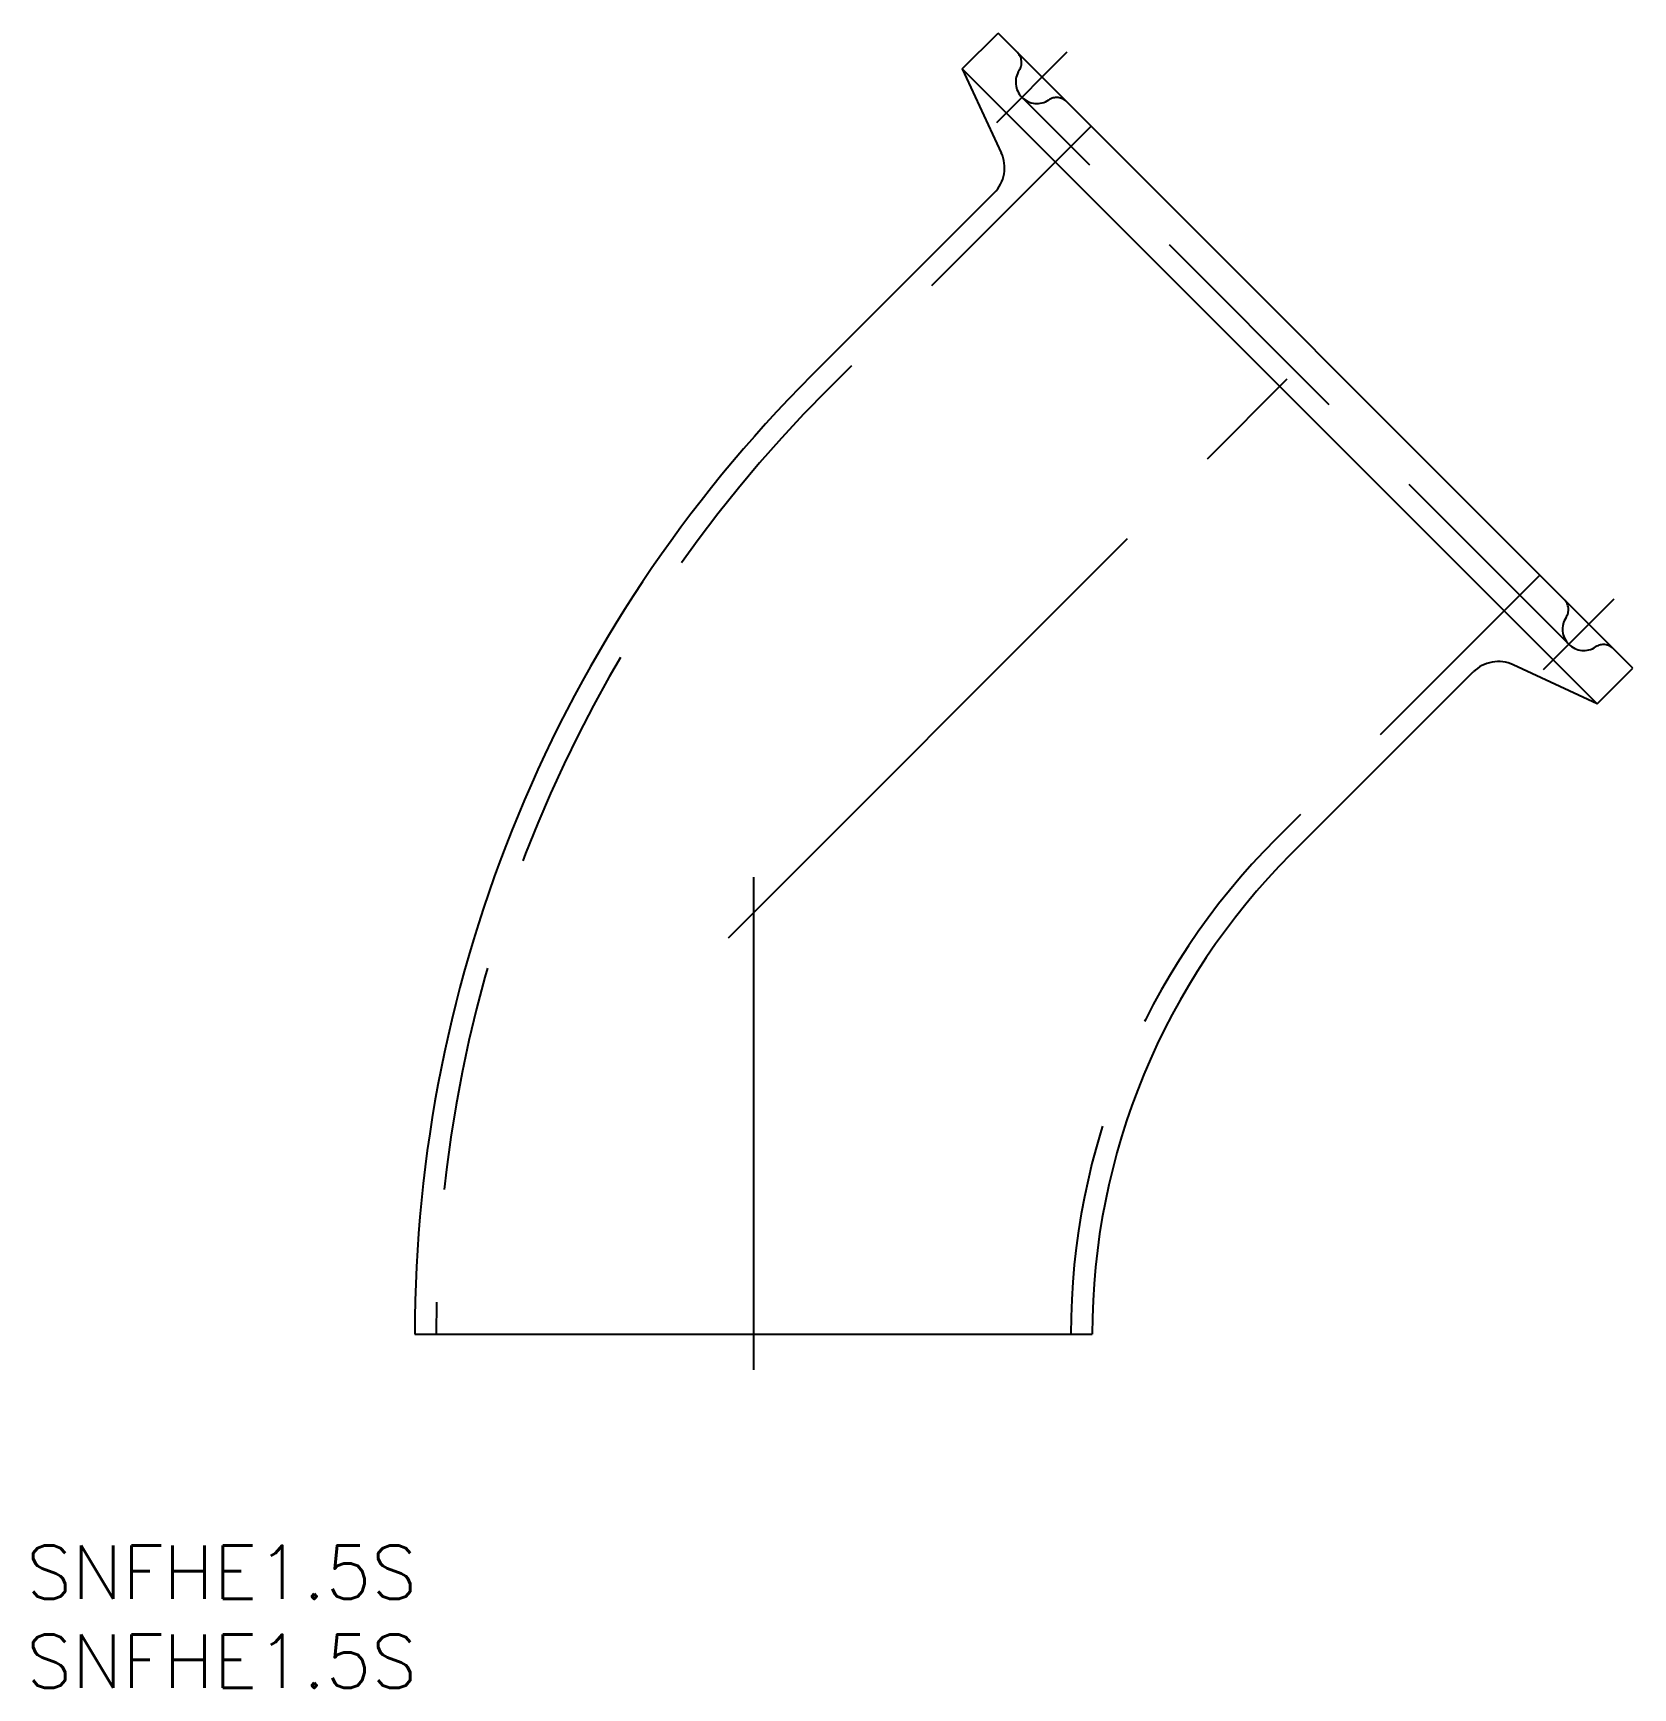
# Model space of a CAD drawing. Extents: x -40.5 to 49.5, y -19.9 to 73.2.
import ezdxf

# ---------------------------------------------------------------- set-up
doc = ezdxf.new("R2010")
doc.units = 0
doc.linetypes.add('CENTER', pattern=[50.8, 31.75, -6.35, 6.35, -6.35])
doc.linetypes.add('DASHED', pattern=[19.05, 12.7, -6.35])
doc.layers.get('0').update_dxf_attribs({"linetype": 'CONTINUOUS'})
doc.layers.add('CENTER', color=1, linetype='CENTER')
doc.styles.get("Standard").update_dxf_attribs({"font": 'txt.shx', "height": 3, "bigfont": 'bigfont.shx'})

msp = doc.modelspace()

# ---------------------------------------------------------------- linework, layer by layer
at = {"color": 7, "linetype": 'CONTINUOUS'}
for p, q in [((11.738, 71.147), (13.753, 73.162)), ((49.462, 37.453), (13.753, 73.162)), ((47.447, 35.438), (11.738, 71.147)), ((11.738, 71.147), (13.935, 66.436)), ((3.288, 53.929), (13.536, 64.177)), ((30.229, 26.988), (40.477, 37.236)), ((47.447, 35.438), (42.736, 37.635)), ((47.447, 35.438), (49.462, 37.453)), ((-19.05, 0), (19.05, 0))]:
    msp.add_line(p, q, dxfattribs=at)
at = {"color": 3, "linetype": 'DASHED'}
for p, q in [((45.856, 38.797), (15.097, 69.556)), ((18.986, 67.93), (4.137, 53.08)), ((44.23, 42.686), (29.38, 27.837))]:
    msp.add_line(p, q, dxfattribs=at)
for centre, radius, start, end in [((14.277, 71.507), 0.8, 326.53696, 45), ((15.945, 70.404), 1.2, 146.53696, 303.46304), ((17.048, 68.736), 0.8, 45, 123.46304), ((57.217, 0), 75.067, 135, 180), ((45.036, 40.748), 0.8, 326.53696, 45), ((46.704, 39.645), 1.2, 146.53696, 303.46304), ((47.807, 37.977), 0.8, 45, 123.46304), ((57.217, 0), 39.367, 135, 180)]:
    msp.add_arc(centre, radius, start, end, dxfattribs=at)
at = {"color": 7, "linetype": 'CONTINUOUS'}
for centre, radius, start, end in [((12.122, 65.591), 2, 315, 25), ((57.217, 0), 76.267, 135, 180), ((41.891, 35.822), 2, 65, 135), ((57.217, 0), 38.167, 135, 180)]:
    msp.add_arc(centre, radius, start, end, dxfattribs=at)
at = {"layer": 'CENTER', "color": 1, "linetype": 'CENTER'}
for p, q in [((13.683, 68.142), (17.642, 72.101)), ((-1.414, 22.286), (33.022, 56.722)), ((44.442, 37.383), (48.401, 41.342)), ((0, 25.7), (0, -2))]:
    msp.add_line(p, q, dxfattribs=at)

# ---------------------------------------------------------------- texts
at = {"color": 7, "linetype": 'CONTINUOUS'}
for p in [(-40.906, -14.89), (-40.906, -19.89)]:
    msp.add_text('SNFHE1.5S', height=3, dxfattribs=at).set_placement(p)

doc.saveas('drawing.dxf')
